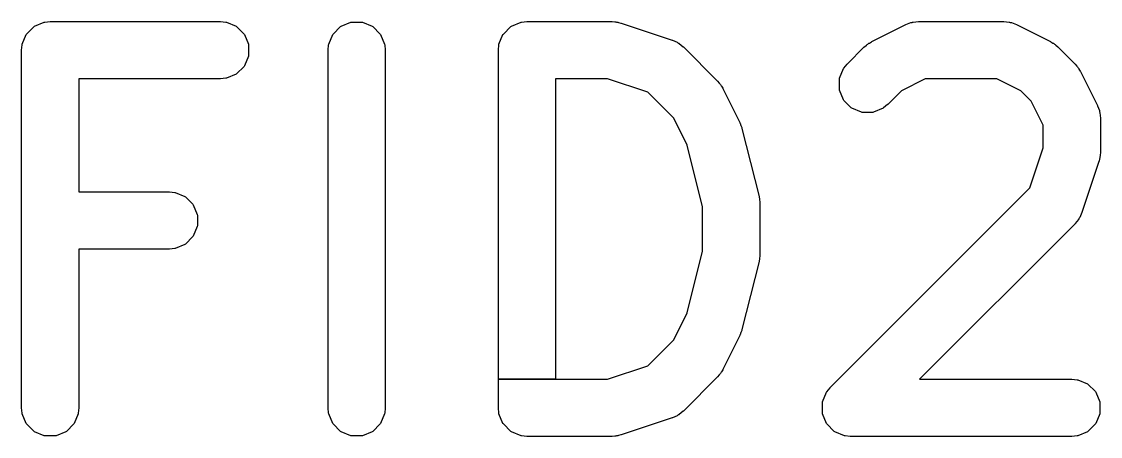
# Model space of a CAD drawing. Header units: millimetres. Extents: x 131.6 to 159.4, y -103 to -91.4.
# Drawn here: x 146.515 to 149.532, y -92.535 to -91.375 of the extents above; entities that cross this region are included whole.
import ezdxf

# ---------------------------------------------------------------- set-up
doc = ezdxf.new("R2010")
doc.units = ezdxf.units.MM
doc.layers.add('F.Silkscreen', color=41, linetype='CONTINUOUS', true_color=0xf2eda1)

msp = doc.modelspace()

# ---------------------------------------------------------------- linework, layer by layer
at = {"layer": 'F.Silkscreen', "linetype": 'CONTINUOUS'}
for p, q in [((146.529342, -91.409615), (146.550034, -91.388923)), ((146.550034, -91.388923), (146.551657, -91.38784)), ((146.551657, -91.38784), (146.578693, -91.376641)), ((146.578693, -91.376641), (146.580116, -91.376284)), ((146.580116, -91.376284), (146.594748, -91.374843)), ((146.594748, -91.374843), (146.595238, -91.374819)), ((146.595238, -91.374819), (147.071428, -91.374819)), ((147.071428, -91.374819), (147.071918, -91.374843)), ((147.071918, -91.374843), (147.08655, -91.376284)), ((147.08655, -91.376284), (147.087973, -91.376641)), ((147.087973, -91.376641), (147.115009, -91.38784)), ((147.115009, -91.38784), (147.116632, -91.388923)), ((147.116632, -91.388923), (147.137324, -91.409615)), ((147.386485, -91.409615), (147.407177, -91.388923)), ((147.407177, -91.388923), (147.4088, -91.38784)), ((147.4088, -91.38784), (147.435836, -91.376641)), ((147.435836, -91.376641), (147.437749, -91.37626)), ((147.437749, -91.37626), (147.467013, -91.37626)), ((147.467013, -91.37626), (147.468926, -91.376641)), ((147.468926, -91.376641), (147.495962, -91.38784)), ((147.495962, -91.38784), (147.497585, -91.388923)), ((147.497585, -91.388923), (147.518277, -91.409615)), ((147.862675, -91.409615), (147.883367, -91.388923)), ((147.883367, -91.388923), (147.88499, -91.38784)), ((147.88499, -91.38784), (147.912026, -91.376641)), ((147.912026, -91.376641), (147.913449, -91.376284)), ((147.913449, -91.376284), (147.928081, -91.374843)), ((147.928081, -91.374843), (147.928571, -91.374819)), ((147.928571, -91.374819), (148.166666, -91.374819)), ((148.166666, -91.374819), (148.167156, -91.374843)), ((148.167156, -91.374843), (148.174142, -91.37553)), ((148.174142, -91.37553), (148.175692, -91.375421)), ((148.175692, -91.375421), (148.177154, -91.375532)), ((148.177154, -91.375532), (148.179446, -91.376052)), ((148.179446, -91.376052), (148.181789, -91.376284)), ((148.181789, -91.376284), (148.183211, -91.37664)), ((148.183211, -91.37664), (148.184655, -91.377237)), ((148.184655, -91.377237), (148.191492, -91.378793)), ((148.191492, -91.378793), (148.191964, -91.378925)), ((148.191964, -91.378925), (148.334821, -91.426544)), ((148.892794, -91.430884), (148.988032, -91.383265)), ((148.988032, -91.383265), (148.988481, -91.383067)), ((148.988481, -91.383067), (149.002212, -91.377812)), ((149.002212, -91.377812), (149.003643, -91.377495)), ((149.003643, -91.377495), (149.005523, -91.37736)), ((149.005523, -91.37736), (149.007265, -91.37664)), ((149.007265, -91.37664), (149.008687, -91.376284)), ((149.008687, -91.376284), (149.023319, -91.374843)), ((149.023319, -91.374843), (149.023809, -91.374819)), ((149.023809, -91.374819), (149.261904, -91.374819)), ((149.261904, -91.374819), (149.262394, -91.374843)), ((149.262394, -91.374843), (149.277026, -91.376284)), ((149.277026, -91.376284), (149.278449, -91.376641)), ((149.278449, -91.376641), (149.280188, -91.377361)), ((149.280188, -91.377361), (149.282067, -91.377495)), ((149.282067, -91.377495), (149.2835, -91.377812)), ((149.2835, -91.377812), (149.297232, -91.383067)), ((149.297232, -91.383067), (149.297681, -91.383265)), ((149.297681, -91.383265), (149.392919, -91.430884)), ((146.51706, -91.438274), (146.528259, -91.411238)), ((146.528259, -91.411238), (146.529342, -91.409615)), ((147.137324, -91.409615), (147.138407, -91.411238)), ((147.138407, -91.411238), (147.149606, -91.438274)), ((147.374203, -91.438274), (147.385402, -91.411238)), ((147.385402, -91.411238), (147.386485, -91.409615)), ((147.518277, -91.409615), (147.51936, -91.411238)), ((147.51936, -91.411238), (147.530559, -91.438274)), ((147.850393, -91.438274), (147.861592, -91.411238)), ((147.861592, -91.411238), (147.862675, -91.409615)), ((146.515262, -91.454329), (146.516703, -91.439697)), ((146.516703, -91.439697), (146.51706, -91.438274)), ((147.149606, -91.438274), (147.149987, -91.440187)), ((147.149987, -91.440187), (147.149987, -91.469451)), ((147.372405, -91.454329), (147.373846, -91.439697)), ((147.373846, -91.439697), (147.374203, -91.438274)), ((147.530559, -91.438274), (147.530916, -91.439697)), ((147.530916, -91.439697), (147.532357, -91.454329)), ((147.848595, -91.454329), (147.850036, -91.439697)), ((147.850036, -91.439697), (147.850393, -91.438274)), ((148.334821, -91.426544), (148.335278, -91.426721)), ((148.335278, -91.426721), (148.348703, -91.432715)), ((148.348703, -91.432715), (148.349941, -91.433504)), ((148.349941, -91.433504), (148.351362, -91.434737)), ((148.351362, -91.434737), (148.353105, -91.435459)), ((148.353105, -91.435459), (148.354363, -91.436213)), ((148.354363, -91.436213), (148.365728, -91.44554)), ((148.365728, -91.44554), (148.366092, -91.445869)), ((148.366092, -91.445869), (148.46133, -91.541107)), ((148.824383, -91.493488), (148.872002, -91.445869)), ((148.872002, -91.445869), (148.872366, -91.44554)), ((148.872366, -91.44554), (148.877789, -91.441088)), ((148.877789, -91.441088), (148.878811, -91.439911)), ((148.878811, -91.439911), (148.879923, -91.438957)), ((148.879923, -91.438957), (148.881915, -91.437702)), ((148.881915, -91.437702), (148.883731, -91.436213)), ((148.883731, -91.436213), (148.884987, -91.43546)), ((148.884987, -91.43546), (148.886421, -91.434864)), ((148.886421, -91.434864), (148.892367, -91.431124)), ((148.892367, -91.431124), (148.892794, -91.430884)), ((149.392919, -91.430884), (149.393346, -91.431124)), ((149.393346, -91.431124), (149.399287, -91.434862)), ((149.399287, -91.434862), (149.400725, -91.435459)), ((149.400725, -91.435459), (149.401983, -91.436214)), ((149.401983, -91.436214), (149.403793, -91.4377)), ((149.403793, -91.4377), (149.405789, -91.438956)), ((149.405789, -91.438956), (149.406904, -91.439912)), ((149.406904, -91.439912), (149.407927, -91.441092)), ((149.407927, -91.441092), (149.413347, -91.44554)), ((149.413347, -91.44554), (149.413711, -91.445869)), ((149.413711, -91.445869), (149.46133, -91.493488)), ((146.515238, -91.454819), (146.515262, -91.454329)), ((146.515238, -92.454819), (146.515238, -91.454819)), ((147.149606, -91.471364), (147.138407, -91.4984)), ((147.149987, -91.469451), (147.149606, -91.471364)), ((147.372381, -91.454819), (147.372405, -91.454329)), ((147.372381, -92.454819), (147.372381, -91.454819)), ((147.532357, -91.454329), (147.532381, -91.454819)), ((147.532381, -91.454819), (147.532381, -92.454819)), ((147.848571, -91.454819), (147.848595, -91.454329)), ((147.848571, -92.374819), (147.848571, -91.454819)), ((147.137324, -91.500023), (147.116632, -91.520715)), ((147.138407, -91.4984), (147.137324, -91.500023)), ((148.802774, -91.533513), (148.813973, -91.506476)), ((148.813973, -91.506476), (148.814727, -91.505217)), ((148.814727, -91.505217), (148.824054, -91.493852)), ((148.824054, -91.493852), (148.824383, -91.493488)), ((149.46133, -91.493488), (149.461659, -91.493852)), ((149.461659, -91.493852), (149.466108, -91.499274)), ((149.466108, -91.499274), (149.467287, -91.500296)), ((149.467287, -91.500296), (149.468243, -91.501411)), ((149.468243, -91.501411), (149.469495, -91.503401)), ((149.469495, -91.503401), (149.470985, -91.505216)), ((149.470985, -91.505216), (149.47174, -91.506475)), ((149.47174, -91.506475), (149.472334, -91.507909)), ((149.472334, -91.507909), (149.476075, -91.513853)), ((147.071428, -91.534819), (146.675238, -91.534819)), ((146.675238, -91.534819), (146.675238, -91.851009)), ((147.071918, -91.534795), (147.071428, -91.534819)), ((147.08655, -91.533354), (147.071918, -91.534795)), ((147.087973, -91.532997), (147.08655, -91.533354)), ((147.115009, -91.521798), (147.087973, -91.532997)), ((147.116632, -91.520715), (147.115009, -91.521798)), ((148.153686, -91.534819), (148.008571, -91.534819)), ((148.008571, -91.534819), (148.008571, -92.374819)), ((148.266306, -91.572359), (148.153686, -91.534819)), ((148.802393, -91.535426), (148.802774, -91.533513)), ((148.802393, -91.564688), (148.802393, -91.535426)), ((149.042694, -91.534819), (148.975962, -91.568185)), ((149.243019, -91.534819), (149.042694, -91.534819)), ((149.309751, -91.568185), (149.243019, -91.534819)), ((149.476075, -91.513853), (149.476315, -91.51428)), ((149.476315, -91.51428), (149.523934, -91.609518)), ((148.46133, -91.541107), (148.461659, -91.541471)), ((148.461659, -91.541471), (148.466111, -91.546895)), ((148.466111, -91.546895), (148.467288, -91.547916)), ((148.467288, -91.547916), (148.468242, -91.549028)), ((148.468242, -91.549028), (148.469493, -91.551015)), ((148.469493, -91.551015), (148.470987, -91.552836)), ((148.470987, -91.552836), (148.471742, -91.554096)), ((148.471742, -91.554096), (148.472338, -91.555536)), ((148.472338, -91.555536), (148.476074, -91.561471)), ((148.476074, -91.561471), (148.476315, -91.561899)), ((148.476315, -91.561899), (148.523934, -91.657137)), ((148.802774, -91.566601), (148.802393, -91.564688)), ((148.813973, -91.593638), (148.802774, -91.566601)), ((148.975962, -91.568185), (148.937521, -91.606626)), ((149.339014, -91.597448), (149.309751, -91.568185)), ((148.339013, -91.645066), (148.266306, -91.572359)), ((148.815056, -91.595261), (148.813973, -91.593638)), ((148.835748, -91.615953), (148.815056, -91.595261)), ((149.37238, -91.66418), (149.339014, -91.597448)), ((148.837371, -91.617036), (148.835748, -91.615953)), ((148.864408, -91.628235), (148.837371, -91.617036)), ((148.866321, -91.628616), (148.864408, -91.628235)), ((148.895583, -91.628616), (148.866321, -91.628616)), ((148.897496, -91.628235), (148.895583, -91.628616)), ((148.924533, -91.617036), (148.897496, -91.628235)), ((148.925792, -91.616282), (148.924533, -91.617036)), ((148.937157, -91.606955), (148.925792, -91.616282)), ((148.937521, -91.606626), (148.937157, -91.606955)), ((149.523934, -91.609518), (149.524132, -91.609967)), ((149.524132, -91.609967), (149.529387, -91.623698)), ((149.529387, -91.623698), (149.529704, -91.625131)), ((149.529704, -91.625131), (149.529837, -91.62701)), ((149.529837, -91.62701), (149.530558, -91.62875)), ((149.530558, -91.62875), (149.530915, -91.630173)), ((149.530915, -91.630173), (149.532356, -91.644805)), ((148.376896, -91.720832), (148.339013, -91.645066)), ((148.523934, -91.657137), (148.524132, -91.657586)), ((148.524132, -91.657586), (148.524356, -91.658172)), ((148.524356, -91.658172), (148.524903, -91.659196)), ((148.524903, -91.659196), (148.527078, -91.665285)), ((149.532356, -91.644805), (149.53238, -91.645295)), ((149.53238, -91.645295), (149.53238, -91.740533)), ((148.527078, -91.665285), (148.529387, -91.671317)), ((148.529387, -91.671317), (148.529638, -91.67245)), ((148.529638, -91.67245), (148.529849, -91.673041)), ((148.529849, -91.673041), (148.529992, -91.673511)), ((148.529992, -91.673511), (148.577611, -91.863987)), ((149.37238, -91.727552), (149.37238, -91.66418)), ((148.419999, -91.893241), (148.376896, -91.720832)), ((149.334839, -91.840172), (149.37238, -91.727552)), ((149.531666, -91.751023), (149.531145, -91.75331)), ((149.531778, -91.749558), (149.531666, -91.751023)), ((149.532356, -91.741023), (149.531667, -91.748008)), ((149.531667, -91.748008), (149.531778, -91.749558)), ((149.53238, -91.740533), (149.532356, -91.741023)), ((149.528274, -91.765832), (149.480655, -91.908688)), ((149.528407, -91.765359), (149.528274, -91.765832)), ((149.529961, -91.758519), (149.528407, -91.765359)), ((149.530558, -91.757081), (149.529961, -91.758519)), ((149.530915, -91.755654), (149.530558, -91.757081)), ((149.531145, -91.75331), (149.530915, -91.755654)), ((148.776764, -92.39825), (149.334839, -91.840172)), ((146.675238, -91.851009), (146.928571, -91.851009)), ((146.928571, -91.851009), (146.929061, -91.851033)), ((146.929061, -91.851033), (146.943693, -91.852474)), ((146.943693, -91.852474), (146.945116, -91.852831)), ((146.945116, -91.852831), (146.972152, -91.86403)), ((146.972152, -91.86403), (146.973775, -91.865113)), ((146.973775, -91.865113), (146.994467, -91.885805)), ((148.577611, -91.863987), (148.577706, -91.864469)), ((148.577706, -91.864469), (148.57799, -91.866392)), ((148.57799, -91.866392), (148.578178, -91.866846)), ((148.578178, -91.866846), (148.578534, -91.868269)), ((148.578534, -91.868269), (148.579064, -91.87366)), ((146.994467, -91.885805), (146.99555, -91.887428)), ((146.99555, -91.887428), (147.006749, -91.914464)), ((148.419999, -92.016395), (148.419999, -91.893241)), ((148.579064, -91.87366), (148.579856, -91.879012)), ((148.579855, -91.880482), (148.579783, -91.880959)), ((148.579783, -91.880959), (148.579975, -91.882899)), ((148.579856, -91.879012), (148.579855, -91.880482)), ((148.579975, -91.882899), (148.579999, -91.88339)), ((148.579999, -91.88339), (148.579999, -92.026247)), ((147.006749, -91.914464), (147.00713, -91.916377)), ((147.00713, -91.916377), (147.00713, -91.945641)), ((149.470987, -91.92823), (149.461659, -91.939595)), ((149.471742, -91.92697), (149.470987, -91.92823)), ((149.472462, -91.925229), (149.471742, -91.92697)), ((149.473694, -91.92381), (149.472462, -91.925229)), ((149.474484, -91.922571), (149.473694, -91.92381)), ((149.480478, -91.909145), (149.474484, -91.922571)), ((149.480655, -91.908688), (149.480478, -91.909145)), ((147.006749, -91.947554), (146.99555, -91.97459)), ((147.00713, -91.945641), (147.006749, -91.947554)), ((149.46133, -91.939959), (149.026471, -92.374819)), ((149.461659, -91.939595), (149.46133, -91.939959)), ((146.994467, -91.976213), (146.973775, -91.996905)), ((146.99555, -91.97459), (146.994467, -91.976213)), ((146.928571, -92.011009), (146.675238, -92.011009)), ((146.675238, -92.011009), (146.675238, -92.454819)), ((146.929061, -92.010985), (146.928571, -92.011009)), ((146.943693, -92.009544), (146.929061, -92.010985)), ((146.945116, -92.009187), (146.943693, -92.009544)), ((146.972152, -91.997988), (146.945116, -92.009187)), ((146.973775, -91.996905), (146.972152, -91.997988)), ((148.376896, -92.188803), (148.419999, -92.016395)), ((148.577611, -92.04565), (148.529992, -92.236126)), ((148.577706, -92.045168), (148.577611, -92.04565)), ((148.57799, -92.043243), (148.577706, -92.045168)), ((148.578177, -92.042793), (148.57799, -92.043243)), ((148.578534, -92.041368), (148.578177, -92.042793)), ((148.579064, -92.035975), (148.578534, -92.041368)), ((148.579856, -92.030625), (148.579064, -92.035975)), ((148.579975, -92.026738), (148.579783, -92.028677)), ((148.579783, -92.028677), (148.579855, -92.029156)), ((148.579855, -92.029156), (148.579856, -92.030625)), ((148.579999, -92.026247), (148.579975, -92.026738)), ((148.339013, -92.26457), (148.376896, -92.188803)), ((148.523934, -92.2525), (148.476315, -92.347738)), ((148.524132, -92.252049), (148.523934, -92.2525)), ((148.524355, -92.251464), (148.524132, -92.252049)), ((148.524903, -92.250441), (148.524355, -92.251464)), ((148.527073, -92.244365), (148.524903, -92.250441)), ((148.529387, -92.238321), (148.527073, -92.244365)), ((148.529637, -92.237188), (148.529387, -92.238321)), ((148.529849, -92.236597), (148.529637, -92.237188)), ((148.529992, -92.236126), (148.529849, -92.236597)), ((148.266305, -92.337278), (148.339013, -92.26457)), ((148.153686, -92.374819), (148.266305, -92.337278)), ((148.472335, -92.354103), (148.471742, -92.355539)), ((148.476074, -92.348166), (148.472335, -92.354103)), ((148.476315, -92.347738), (148.476074, -92.348166)), ((147.848571, -92.454819), (147.848571, -92.374819)), ((147.848571, -92.374819), (148.008571, -92.374819)), ((148.008571, -92.374819), (147.848571, -92.374819)), ((148.008571, -92.374819), (148.153686, -92.374819)), ((148.461331, -92.368529), (148.366092, -92.463769)), ((148.46166, -92.368165), (148.461331, -92.368529)), ((148.466107, -92.362744), (148.46166, -92.368165)), ((148.467285, -92.361724), (148.466107, -92.362744)), ((148.468243, -92.360607), (148.467285, -92.361724)), ((148.469494, -92.358616), (148.468243, -92.360607)), ((148.470986, -92.356801), (148.469494, -92.358616)), ((148.471742, -92.355539), (148.470986, -92.356801)), ((149.026471, -92.374819), (149.45238, -92.374819)), ((149.45238, -92.374819), (149.45287, -92.374843)), ((149.45287, -92.374843), (149.467502, -92.376284)), ((149.467502, -92.376284), (149.468925, -92.376641)), ((149.468925, -92.376641), (149.495961, -92.38784)), ((148.755155, -92.438274), (148.766354, -92.411238)), ((148.766354, -92.411238), (148.767108, -92.409979)), ((148.767108, -92.409979), (148.776435, -92.398614)), ((148.776435, -92.398614), (148.776764, -92.39825)), ((149.495961, -92.38784), (149.497584, -92.388923)), ((149.497584, -92.388923), (149.518276, -92.409615)), ((149.518276, -92.409615), (149.519359, -92.411238)), ((149.519359, -92.411238), (149.530558, -92.438274)), ((148.754774, -92.440187), (148.755155, -92.438274)), ((148.754774, -92.469451), (148.754774, -92.440187)), ((149.530558, -92.438274), (149.530939, -92.440187)), ((149.530939, -92.440187), (149.530939, -92.469451)), ((146.515262, -92.455309), (146.515238, -92.454819)), ((146.516703, -92.469941), (146.515262, -92.455309)), ((146.51706, -92.471364), (146.516703, -92.469941)), ((146.528259, -92.4984), (146.51706, -92.471364)), ((146.673416, -92.471364), (146.662217, -92.4984)), ((146.673773, -92.469941), (146.673416, -92.471364)), ((146.675214, -92.455309), (146.673773, -92.469941)), ((146.675238, -92.454819), (146.675214, -92.455309)), ((147.372405, -92.455309), (147.372381, -92.454819)), ((147.373846, -92.469941), (147.372405, -92.455309)), ((147.374203, -92.471364), (147.373846, -92.469941)), ((147.385402, -92.4984), (147.374203, -92.471364)), ((147.530559, -92.471364), (147.51936, -92.4984)), ((147.530916, -92.469941), (147.530559, -92.471364)), ((147.532357, -92.455309), (147.530916, -92.469941)), ((147.532381, -92.454819), (147.532357, -92.455309)), ((147.848595, -92.455309), (147.848571, -92.454819)), ((147.850036, -92.469941), (147.848595, -92.455309)), ((147.850393, -92.471364), (147.850036, -92.469941)), ((147.861592, -92.4984), (147.850393, -92.471364)), ((148.351362, -92.4749), (148.349942, -92.476133)), ((148.353103, -92.47418), (148.351362, -92.4749)), ((148.354363, -92.473425), (148.353103, -92.47418)), ((148.365728, -92.464098), (148.354363, -92.473425)), ((148.366092, -92.463769), (148.365728, -92.464098)), ((148.755155, -92.471364), (148.754774, -92.469451)), ((148.766354, -92.4984), (148.755155, -92.471364)), ((149.530558, -92.471364), (149.519359, -92.4984)), ((149.530939, -92.469451), (149.530558, -92.471364)), ((146.529342, -92.500023), (146.528259, -92.4984)), ((146.550034, -92.520715), (146.529342, -92.500023)), ((146.661134, -92.500023), (146.640442, -92.520715)), ((146.662217, -92.4984), (146.661134, -92.500023)), ((147.386485, -92.500023), (147.385402, -92.4984)), ((147.407177, -92.520715), (147.386485, -92.500023)), ((147.518277, -92.500023), (147.497585, -92.520715)), ((147.51936, -92.4984), (147.518277, -92.500023)), ((147.862675, -92.500023), (147.861592, -92.4984)), ((147.883367, -92.520715), (147.862675, -92.500023)), ((148.334821, -92.483094), (148.191964, -92.530713)), ((148.335278, -92.482917), (148.334821, -92.483094)), ((148.348703, -92.476923), (148.335278, -92.482917)), ((148.349942, -92.476133), (148.348703, -92.476923)), ((148.767437, -92.500023), (148.766354, -92.4984)), ((148.788129, -92.520715), (148.767437, -92.500023)), ((149.518276, -92.500023), (149.497584, -92.520715)), ((149.519359, -92.4984), (149.518276, -92.500023)), ((146.551657, -92.521798), (146.550034, -92.520715)), ((146.578693, -92.532997), (146.551657, -92.521798)), ((146.580606, -92.533378), (146.578693, -92.532997)), ((146.60987, -92.533378), (146.580606, -92.533378)), ((146.611783, -92.532997), (146.60987, -92.533378)), ((146.638819, -92.521798), (146.611783, -92.532997)), ((146.640442, -92.520715), (146.638819, -92.521798)), ((147.4088, -92.521798), (147.407177, -92.520715)), ((147.435836, -92.532997), (147.4088, -92.521798)), ((147.437749, -92.533378), (147.435836, -92.532997)), ((147.467013, -92.533378), (147.437749, -92.533378)), ((147.468926, -92.532997), (147.467013, -92.533378)), ((147.495962, -92.521798), (147.468926, -92.532997)), ((147.497585, -92.520715), (147.495962, -92.521798)), ((147.88499, -92.521798), (147.883367, -92.520715)), ((147.912026, -92.532997), (147.88499, -92.521798)), ((147.913449, -92.533354), (147.912026, -92.532997)), ((147.928081, -92.534795), (147.913449, -92.533354)), ((147.928571, -92.534819), (147.928081, -92.534795)), ((148.166666, -92.534819), (147.928571, -92.534819)), ((148.167157, -92.534795), (148.166666, -92.534819)), ((148.174141, -92.534106), (148.167157, -92.534795)), ((148.17569, -92.534217), (148.174141, -92.534106)), ((148.177155, -92.534105), (148.17569, -92.534217)), ((148.179442, -92.533584), (148.177155, -92.534105)), ((148.181787, -92.533354), (148.179442, -92.533584)), ((148.183213, -92.532997), (148.181787, -92.533354)), ((148.184651, -92.5324), (148.183213, -92.532997)), ((148.191491, -92.530846), (148.184651, -92.5324)), ((148.191964, -92.530713), (148.191491, -92.530846)), ((148.789752, -92.521798), (148.788129, -92.520715)), ((148.816788, -92.532997), (148.789752, -92.521798)), ((148.818211, -92.533354), (148.816788, -92.532997)), ((148.832843, -92.534795), (148.818211, -92.533354)), ((148.833333, -92.534819), (148.832843, -92.534795)), ((149.45238, -92.534819), (148.833333, -92.534819)), ((149.45287, -92.534795), (149.45238, -92.534819)), ((149.467502, -92.533354), (149.45287, -92.534795)), ((149.468925, -92.532997), (149.467502, -92.533354)), ((149.495961, -92.521798), (149.468925, -92.532997)), ((149.497584, -92.520715), (149.495961, -92.521798))]:
    msp.add_line(p, q, dxfattribs=at)

doc.saveas('drawing.dxf')
